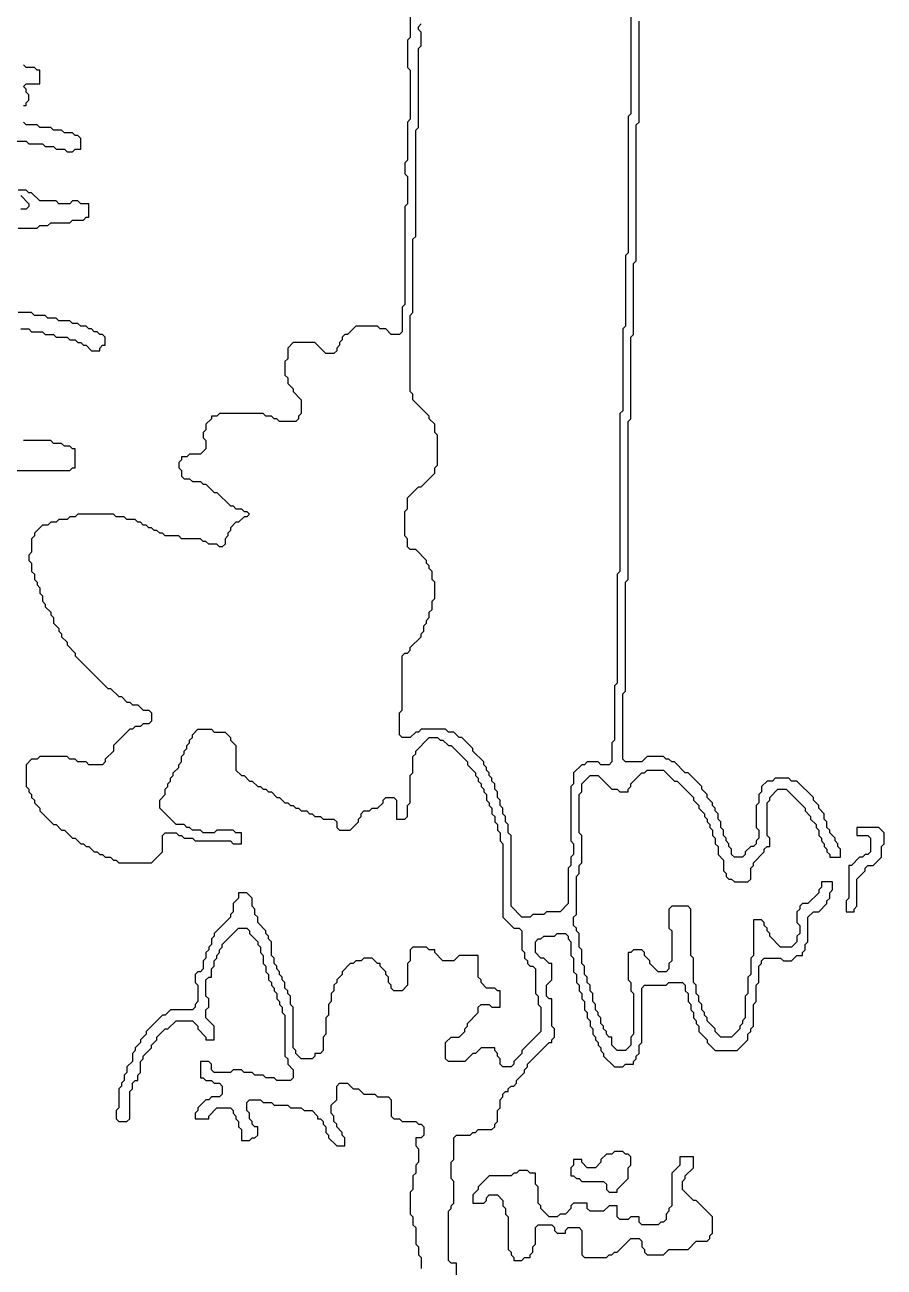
# Model space of a CAD drawing. Header units: metres. Extents: x 0 to 1000, y 0 to 1405.
# Drawn here: x 881.6 to 960.5, y 223.4 to 337.4 of the extents above; entities that cross this region are included whole.
import ezdxf

# ---------------------------------------------------------------- set-up
doc = ezdxf.new("R2010")
doc.units = ezdxf.units.M

msp = doc.modelspace()

# ---------------------------------------------------------------- linework, layer by layer
for points in [[(917, 343), (917, 336.25), (916.75, 336), (916.75, 333.5), (917, 333.25), (917, 328.75), (916.75, 328.5), (916.75, 325), (916.5, 324.75), (916.5, 323.75), (916.75, 323.5), (916.75, 321), (916.5, 320.75), (916.5, 311.75), (916.25, 311.5), (916.25, 309.25), (916, 309), (915.25, 309), (914.75, 309.5), (914.25, 309.5), (914, 309.75), (912, 309.75), (911.25, 309), (911, 309), (910.75, 308.75), (910.75, 308.5), (910.5, 308.25), (910.5, 308), (910.25, 307.75), (910.25, 307.5), (910, 307.25), (909.25, 307.25), (908.25, 308.25), (906.25, 308.25), (905.75, 307.75), (905.75, 306.75), (905.5, 306.5), (905.5, 305.25), (905.75, 305), (905.75, 304.5), (906.25, 304), (906.25, 303.75), (907, 303), (907, 301.75), (906.75, 301.5), (906.75, 301.25), (906.5, 301), (905, 301), (904.75, 301.25), (904.5, 301.25), (904.25, 301.5), (903.75, 301.5), (903.5, 301.75), (899.5, 301.75), (899.25, 301.5), (898.75, 301.5), (898.75, 301.25), (898.25, 300.75), (898.25, 300.25), (898, 300), (898, 299.5), (898.25, 299.25), (898.25, 298.5), (897.75, 298), (896.75, 298), (896.5, 297.75), (896, 297.75), (896, 297.5), (895.75, 297.25), (895.75, 296.75), (896, 296.5), (896, 296), (896.25, 295.75), (896.75, 295.75), (897, 295.5), (897.75, 295.5), (898, 295.25), (898.25, 295.25), (899, 294.5), (899.25, 294.5), (900.5, 293.25), (900.75, 293.25), (901, 293), (901.5, 293), (901.75, 292.75), (902, 292.75), (902.25, 292.5), (902, 292.25), (901.75, 292.25), (901.25, 291.75), (901, 291.75), (900.5, 291.25), (900.5, 291), (900.25, 290.75), (900.25, 290.5), (900, 290.25), (900, 289.75), (899.75, 289.5), (899.5, 289.5), (899.25, 289.75), (898.5, 289.75), (898.25, 290), (898, 290), (897.75, 290.25), (896, 290.25), (895.75, 290.5), (894.5, 290.5), (894.25, 290.75), (894, 290.75), (893.75, 291), (893.5, 291), (893.25, 291.25), (893, 291.25), (892.75, 291.5), (892.5, 291.5), (892.25, 291.75), (892, 291.75), (891.75, 292), (891, 292), (890.75, 292.25), (890, 292.25), (889.75, 292.5), (886.5, 292.5), (886.25, 292.25), (885.75, 292.25), (885.5, 292), (884.75, 292), (884.5, 291.75), (884, 291.75), (883.75, 291.5), (883.25, 291.5), (882.5, 290.75), (882.5, 290.5), (882.25, 290.25), (882.25, 289), (882, 288.75), (882, 288.25), (882.25, 288), (882.25, 287.25), (882.5, 287), (882.5, 286.5), (882.75, 286.25), (882.75, 286), (883, 285.75), (883, 285.25), (883.25, 285), (883.25, 284.5), (883.5, 284.25), (883.5, 284), (884, 283.5), (884, 283.25), (884.25, 283), (884.25, 282.5), (884.75, 282), (884.75, 281.75), (885, 281.5), (885, 281.25), (885.5, 280.75), (885.5, 280.5), (886.25, 279.75), (886.25, 279.5), (889.25, 276.5), (889.5, 276.5), (890.25, 275.75), (890.5, 275.75), (891, 275.25), (891.25, 275.25), (891.5, 275), (892, 275), (892.5, 274.5), (893, 274.5), (893.25, 274.25), (893.25, 273.5), (893, 273.25), (892.5, 273.25), (892.25, 273), (891.75, 273), (891.5, 272.75), (891.25, 272.75), (889.75, 271.25), (889.75, 270.75), (889, 270), (889, 269.75), (888.75, 269.5), (887.5, 269.5), (887.25, 269.75), (886.5, 269.75), (886.25, 270), (885.75, 270), (885.5, 270.25), (883, 270.25), (882.75, 270), (882.25, 270), (881.75, 269.5), (881.75, 267.5), (882, 267.25), (882, 267), (882.25, 266.75), (882.25, 266.5), (882.5, 266.25), (882.5, 266), (883, 265.5), (883, 265.25), (884.25, 264), (884.5, 264), (885, 263.5), (885.25, 263.5), (886, 262.75), (886.25, 262.75), (886.75, 262.25), (887, 262.25), (887.25, 262), (887.5, 262), (888, 261.5), (888.25, 261.5), (888.5, 261.25), (888.75, 261.25), (889, 261), (889.5, 261), (889.75, 260.75), (890, 260.75), (890.25, 260.5), (893.25, 260.5), (894.25, 261.5), (894.25, 263), (894.5, 263.25), (895.5, 263.25), (895.75, 263), (896, 263), (896.25, 262.75), (897, 262.75), (897.25, 262.5), (900.5, 262.5), (900.75, 262.25), (901.5, 262.25), (901.5, 263.25), (901, 263.25), (900.75, 263.5), (899.25, 263.5), (899, 263.25), (898, 263.25), (897.75, 263.5), (897, 263.5), (896.75, 263.75), (896.5, 263.75), (896.25, 264), (895.5, 264), (894, 265.5), (894, 266.25), (894.5, 266.75), (894.5, 267.25), (894.75, 267.5), (894.75, 267.75), (895, 268), (895, 268.25), (895.25, 268.5), (895.25, 268.75), (895.75, 269.25), (895.75, 269.5), (896, 269.75), (896, 270.25), (896.25, 270.5), (896.25, 270.75), (896.5, 271), (896.5, 271.25), (896.75, 271.5), (896.75, 271.75), (897, 272), (897, 272.25), (897.5, 272.75), (898.75, 272.75), (899, 272.5), (900, 272.5), (900.5, 272), (900.5, 271.75), (901, 271.25), (901, 269), (901.5, 268.5), (901.75, 268.5), (902.25, 268), (902.5, 268), (903, 267.5), (903.25, 267.5), (903.5, 267.25), (903.75, 267.25), (904, 267), (904.25, 267), (904.75, 266.5), (905, 266.5), (905.5, 266), (905.75, 266), (906, 265.75), (906.25, 265.75), (906.5, 265.5), (906.75, 265.5), (907, 265.25), (907.5, 265.25), (907.75, 265), (908, 265), (908.25, 264.75), (908.75, 264.75), (909, 264.5), (910, 264.5), (910.25, 264.25), (910.25, 263.75), (910.5, 263.5), (911.5, 263.5), (912.25, 264.25), (912.25, 264.5), (912.5, 264.75), (912.5, 265), (912.75, 265.25), (913.25, 265.25), (913.5, 265.5), (914, 265.5), (914.5, 266), (914.5, 266.25), (914.75, 266.5), (915.5, 266.5), (915.75, 266.25), (915.75, 264.5), (916.5, 264.5), (916.75, 264.75), (916.75, 265.75), (917, 266), (917, 268.5), (917.25, 268.75), (917.25, 270.25), (917.5, 270.5), (917.5, 270.75), (918.75, 272), (919.5, 272), (919.75, 271.75), (920, 271.75), (920.5, 271.25), (920.75, 271.25), (922.25, 269.75), (922.25, 269.5), (923, 268.75), (923, 268.5), (923.25, 268.25), (923.25, 268), (923.5, 267.75), (923.5, 267.5), (923.75, 267.25), (923.75, 267), (924, 266.75), (924, 266.25), (924.25, 266), (924.25, 265.75), (924.5, 265.5), (924.5, 265), (924.75, 264.75), (924.75, 264.25), (925, 264), (925, 263.5), (925.25, 263.25), (925.25, 262.5), (925.5, 262.25), (925.5, 255.5), (926.5, 254.5), (927, 254.5), (927.25, 254.25), (927.25, 252.5), (927.5, 252.25), (927.5, 251.75), (927.75, 251.5), (927.75, 251.25), (928, 251), (928.25, 251), (928.5, 250.75), (928.5, 248.5), (928.75, 248.25), (928.75, 247.5), (929, 247.25), (929, 245), (927.25, 243.25), (927.25, 243), (926.5, 242.25), (926.5, 242), (926.25, 241.75), (925.5, 241.75), (925.25, 242), (925.25, 242.5), (925, 242.75), (925, 243), (924.75, 243.25), (924.75, 243.5), (923.5, 243.5), (923, 243), (922.75, 243), (922, 242.25), (920.5, 242.25), (920.25, 242.5), (920.25, 244), (920.75, 244.5), (921.5, 244.5), (922, 245), (922, 245.25), (922.25, 245.5), (922.25, 245.75), (923.25, 246.75), (923.25, 247.25), (923.5, 247.5), (924.25, 247.5), (924.5, 247.25), (925.25, 247.25), (925.25, 248.75), (925, 248.75), (924.75, 249), (924, 249), (923.5, 249.5), (923.5, 249.75), (923.25, 250), (923.25, 252), (921.5, 252), (921, 251.5), (920, 251.5), (919.25, 252.25), (919.25, 252.5), (918.75, 252.5), (918.5, 252.75), (917.25, 252.75), (917, 252.5), (917, 251.5), (916.75, 251.25), (916.75, 249.25), (916.25, 248.75), (915.5, 248.75), (915.25, 249), (915.25, 249.25), (915, 249.5), (915, 250), (914.75, 250.25), (914.75, 250.5), (914.25, 251), (914.25, 251.25), (914, 251.25), (913.5, 251.75), (912.75, 251.75), (912.5, 251.5), (912, 251.5), (911.75, 251.25), (911.5, 251.25), (910.75, 250.5), (910.75, 250.25), (910.25, 249.75), (910.25, 249.5), (910, 249.25), (910, 248.75), (909.75, 248.5), (909.75, 247.75), (909.5, 247.5), (909.5, 246.5), (909.25, 246.25), (909.25, 244.75), (909, 244.5), (909, 243.25), (908.75, 243), (908.25, 243), (908.25, 242.75), (908, 242.5), (907, 242.5), (906.5, 243), (906.5, 243.25), (906.25, 243.5), (906.25, 247.25), (906, 247.5), (906, 248.25), (905.75, 248.5), (905.75, 248.75), (905.5, 249), (905.5, 249.5), (905.25, 249.75), (905.25, 250), (905, 250.25), (905, 250.5), (904.75, 250.75), (904.75, 251), (904.5, 251.25), (904.5, 251.75), (904.25, 252), (904.25, 253.25), (904, 253.5), (904, 253.75), (903.75, 254), (903.75, 254.25), (903, 255), (903, 255.5), (902.75, 255.75), (902.75, 256.25), (902.5, 256.5), (902.5, 257.25), (902, 257.75), (901.25, 257.75), (901.25, 257.25), (900.75, 256.75), (900.75, 256), (900.5, 255.75), (900.5, 255.5), (899, 254), (899, 253.75), (898.75, 253.5), (898.75, 253), (898.5, 252.75), (898.5, 252.5), (898.25, 252.25), (898.25, 251.75), (898, 251.5), (898, 250.75), (897.75, 250.5), (897.5, 250.5), (897.25, 250.25), (897.25, 249.5), (897.5, 249.25), (897.5, 247.75), (897.25, 247.5), (897.25, 247.25), (897, 247), (895, 247), (894.5, 246.5), (894.25, 246.5), (892.75, 245), (892.75, 244.75), (892.25, 244.25), (892.25, 244), (891.75, 243.5), (891.75, 243.25), (891.5, 243), (891.5, 242.25), (891, 241.75), (891, 241.25), (890.75, 241), (890.75, 240.5), (890.5, 240.25), (890.5, 240), (890.25, 239.75), (890.25, 238), (890, 237.75), (890, 237), (890.25, 236.75), (891, 236.75), (891.25, 237), (891.25, 239.5), (891.5, 239.75), (891.5, 240.25), (891.75, 240.5), (892, 240.5), (892, 241), (892.25, 241.25), (892.25, 242.25), (892.5, 242.5), (892.5, 242.75), (893.25, 243.5), (893.25, 243.75), (893.75, 244.25), (893.75, 244.5), (894.5, 245.25), (894.75, 245.25), (895.5, 246), (897, 246), (897.5, 245.5), (897.5, 245.25), (898.25, 244.5), (898.25, 244.25), (899, 244.25), (899, 245.5), (898.25, 246.25), (898.25, 247), (898.5, 247.25), (898.5, 248), (898.25, 248.25), (898.25, 249.75), (898.5, 250), (898.75, 250), (898.75, 250.75), (899, 251), (899, 251.5), (899.25, 251.75), (899.25, 252), (899.5, 252.25), (899.5, 252.5), (899.75, 252.75), (899.75, 253), (901.25, 254.5), (902, 254.5), (902.25, 254.25), (902.25, 254), (903, 253.25), (903, 253), (903.25, 252.75), (903.25, 252.25), (903.5, 252), (903.5, 251.25), (903.75, 251), (903.75, 250.5), (904, 250.25), (904, 249.75), (904.25, 249.5), (904.25, 249.25), (904.5, 249), (904.5, 248.75), (904.75, 248.5), (904.75, 248), (905, 247.75), (905, 247.5), (905.25, 247.25), (905.25, 246.75), (905.5, 246.5), (905.5, 242.75), (905.75, 242.5), (905.75, 242), (906.25, 241.5), (906.25, 240.75), (906, 240.5), (904.75, 240.5), (904.5, 240.75), (903.75, 240.75), (903.5, 241), (902.75, 241), (902.5, 241.25), (901.75, 241.25), (901.5, 241.5), (900.75, 241.5), (900.5, 241.25), (899, 241.25), (898.75, 241.5), (898.75, 242), (898.5, 242.25), (897.75, 242.25), (897.75, 240.75), (898, 240.75), (898.25, 240.5), (898.75, 240.5), (899, 240.25), (899.5, 240.25), (899.75, 240), (899.75, 239.25), (899.5, 239), (898.75, 239), (898.5, 238.75), (898.25, 238.75), (897.5, 238), (897.5, 237.75), (897.25, 237.5), (897.25, 237), (898.5, 237), (898.5, 237.25), (899.25, 238), (900.5, 238), (900.75, 237.75), (900.75, 237.5), (901, 237.25), (901, 237), (901.25, 236.75), (901.25, 236.25), (901.5, 236), (901.5, 235), (902.25, 235), (902.5, 235.25), (902.75, 235.25), (903, 235.5), (903, 236.25), (902.75, 236.25), (902.5, 236.5), (902.5, 236.75), (902.25, 237), (902.25, 237.5), (902, 237.75), (902, 238.5), (902.25, 238.75), (903.25, 238.75), (903.5, 238.5), (904.25, 238.5), (904.5, 238.25), (905.75, 238.25), (906, 238), (907, 238), (907.25, 237.75), (908, 237.75), (908.5, 237.25), (908.5, 237), (908.75, 237), (909, 236.75), (909, 236.5), (909.25, 236.25), (909.25, 235.75), (909.5, 235.5), (909.5, 235.25), (910.25, 234.5), (911, 234.5), (911, 235.25), (910.75, 235.5), (910.75, 235.75), (910.25, 236.25), (910.25, 236.5), (910, 236.75), (910, 237.25), (909.75, 237.5), (909.75, 238.25), (910.25, 238.75), (910.25, 240), (910.5, 240.25), (911.25, 240.25), (911.75, 239.75), (912.25, 239.75), (912.75, 239.25), (913.75, 239.25), (914, 239), (915, 239), (915.25, 238.75), (915.25, 237.25), (915.5, 237), (916, 237), (916.25, 236.75), (917.5, 236.75), (917.75, 236.5), (918, 236.5), (918.25, 236.25), (918.25, 235.5), (918, 235.25), (917.5, 235.25), (917.5, 234.5), (917.75, 234.25), (917.75, 233), (917.5, 232.75), (917.5, 232), (917.25, 231.75), (917.25, 230.5), (917, 230.25), (917, 228.25), (917.25, 228), (917.25, 227.25), (917.5, 227), (917.5, 225.5), (917.75, 225.25), (917.75, 224.5), (918, 224.25), (918, 223.25)], [(937.25, 338.5), (937.25, 329.25), (937, 329), (937, 316.5), (936.75, 316.25), (936.75, 309.75), (936.5, 309.5), (936.5, 302), (936.25, 301.75), (936.25, 287.25), (936, 287), (936, 277), (935.75, 276.75), (935.75, 271.75), (935.5, 271.5), (935.5, 269.75), (935.25, 269.5), (934.5, 269.5), (934.25, 269.75), (933.25, 269.75), (933, 269.5), (932.75, 269.5), (932, 268.75), (932, 267.75), (931.75, 267.5), (931.75, 262.5), (932, 262.25), (932, 261.25), (931.75, 261), (931.75, 260.25), (931.5, 260), (931.5, 256.75), (930.75, 256), (929.5, 256), (929.25, 255.75), (928.25, 255.75), (928, 255.5), (927.25, 255.5), (926.25, 256.5), (926.25, 263), (926, 263.25), (926, 264), (925.75, 264.25), (925.75, 264.75), (925.5, 265), (925.5, 265.5), (925.25, 265.75), (925.25, 266.25), (925, 266.5), (925, 267), (924.75, 267.25), (924.75, 267.75), (924.5, 268), (924.5, 268.25), (924.25, 268.5), (924.25, 268.75), (924, 269), (924, 269.25), (923.75, 269.5), (923.75, 269.75), (922.75, 270.75), (922.75, 271), (921.75, 272), (921.5, 272), (921, 272.5), (920.5, 272.5), (920.25, 272.75), (918, 272.75), (917.75, 272.5), (917.5, 272.5), (917, 272), (916.25, 272), (916, 272.25), (916, 274.25), (916.25, 274.5), (916.25, 279.5), (916.5, 279.75), (916.75, 279.75), (917, 280), (917, 280.25), (918, 281.25), (918, 281.5), (918.25, 281.75), (918.25, 282.25), (918.5, 282.5), (918.5, 282.75), (918.75, 283), (918.75, 283.5), (919, 283.75), (919, 284.5), (919.25, 284.75), (919.25, 286.25), (919, 286.5), (919, 287.25), (918.75, 287.5), (918.75, 287.75), (918.5, 288), (918.5, 288.25), (917.5, 289.25), (917, 289.25), (916.75, 289.5), (916.75, 290.25), (916.5, 290.5), (916.5, 292.75), (916.75, 293), (916.75, 294), (917.75, 295), (918, 295), (919.25, 296.25), (919.25, 296.75), (919.5, 297), (919.5, 299.75), (919.25, 300), (919.25, 300.75), (918.75, 301.25), (918.75, 301.5), (917.25, 303), (917.25, 303.5), (917, 303.75), (917, 310.75), (917.25, 311), (917.25, 317.75), (917.5, 318), (917.5, 327.75), (917.75, 328), (917.75, 335.25), (918, 335.5), (918, 336.75), (917.75, 337), (917.75, 337.25), (918, 337.5)], [(921.25, 222.5), (921.25, 223.75), (920.75, 223.75), (920.5, 224), (920.5, 228.5), (920.75, 228.75), (920.75, 229), (921, 229.25), (921, 231.25), (920.75, 231.5), (920.75, 233), (921, 233.25), (921, 235.25), (921.25, 235.5), (922.5, 235.5), (922.75, 235.75), (923, 235.75), (923.25, 236), (924.5, 236), (924.75, 236.25), (924.75, 236.5), (925, 236.75), (925, 237.75), (925.25, 238), (925.25, 238.75), (925.5, 239), (925.5, 239.25), (925.75, 239.5), (926, 239.5), (926, 239.75), (926.25, 240), (926.5, 240), (926.75, 240.25), (926.75, 240.5), (927.5, 241.25), (927.5, 241.5), (927.75, 241.75), (927.75, 242), (929.75, 244), (930, 244), (930, 244.25), (930.25, 244.5), (930.25, 245.25), (930, 245.5), (930, 248), (929.75, 248), (929.5, 248.25), (929.5, 249.25), (930, 249.75), (930, 251.25), (929.75, 251.25), (929.25, 251.75), (929, 251.75), (928.5, 252.25), (928.5, 253.25), (928.75, 253.5), (929, 253.5), (929.25, 253.75), (930.25, 253.75), (930.5, 254), (931.25, 254), (931.5, 253.75), (931.5, 253.5), (931.75, 253.25), (931.75, 252), (932, 251.75), (932, 250.5), (932.25, 250.25), (932.25, 249.5), (932.5, 249.25), (932.5, 248.75), (932.75, 248.5), (932.75, 248), (933, 247.75), (933, 247), (933.25, 246.75), (933.25, 246.25), (933.5, 246), (933.5, 245.5), (933.75, 245.25), (933.75, 244.75), (934, 244.5), (934, 244.25), (934.25, 244), (934.25, 243.75), (934.5, 243.5), (934.5, 243.25), (934.75, 243), (934.75, 242.75), (935.75, 241.75), (936.5, 241.75), (936.75, 242), (937.5, 242), (937.5, 242.25), (937.75, 242.5), (937.75, 242.75), (938, 243), (938, 243.75), (938.25, 244), (938.25, 249), (938.5, 249.25), (940.5, 249.25), (940.75, 249.5), (942, 249.5), (942.25, 249.25), (942.25, 248.75), (942.5, 248.5), (942.5, 247.75), (942.75, 247.5), (942.75, 247), (943, 246.75), (943, 246.25), (943.25, 246), (943.25, 245.75), (943.5, 245.5), (943.5, 245), (944.25, 244.25), (944.25, 244), (945, 243.25), (947, 243.25), (948, 244.25), (948, 244.75), (948.25, 245), (948.25, 245.25), (948.5, 245.5), (948.5, 247.5), (948.75, 247.75), (948.75, 249.25), (949, 249.5), (949, 251), (949.25, 251.25), (949.25, 251.5), (949.5, 251.75), (951, 251.75), (951.25, 251.5), (952, 251.5), (952.5, 252), (953, 252), (953, 252.25), (953.25, 252.5), (953.25, 253), (953.5, 253.25), (953.5, 255.5), (954, 256), (954.5, 256), (955.25, 256.75), (955.25, 257), (955.5, 257.25), (955.5, 257.75), (955.75, 258), (955.75, 258.75), (954.75, 258.75), (954.75, 258.25), (954.5, 258), (954.5, 257.75), (953.5, 256.75), (953, 256.75), (952.75, 256.5), (952.75, 256.25), (952.5, 256), (952.5, 255), (952.75, 254.75), (952.75, 254), (952.5, 253.75), (952.5, 253.25), (952, 252.75), (951, 252.75), (950, 253.75), (950, 254), (949.75, 254.25), (949.75, 254.5), (949.5, 254.75), (949.5, 255), (949.25, 255.25), (948.5, 255.25), (948.5, 252), (948.25, 251.75), (948.25, 250.25), (948, 250), (948, 248.5), (947.75, 248.25), (947.75, 246.25), (947.5, 246), (947.5, 245.75), (947.25, 245.5), (947.25, 245.25), (946.5, 244.5), (945.5, 244.5), (945, 245), (945, 245.25), (944.25, 246), (944.25, 246.25), (944, 246.5), (944, 246.75), (943.75, 247), (943.75, 247.5), (943.5, 247.75), (943.5, 248.25), (943.25, 248.5), (943.25, 249.25), (943, 249.5), (943, 251.75), (942.75, 252), (942.75, 256.25), (942.5, 256.5), (941, 256.5), (940.75, 256.25), (940.75, 254.5), (941, 254.25), (941, 251.5), (940.75, 251.25), (940.75, 250.75), (940.5, 250.5), (939.75, 250.5), (939, 251.25), (939, 251.5), (938.5, 252), (938.5, 252.25), (938.25, 252.5), (937.5, 252.5), (937.25, 252.25), (937, 252.25), (937, 249.75), (937.25, 249.5), (937.25, 248.75), (937.5, 248.5), (937.5, 244.75), (937.25, 244.5), (937.25, 243.75), (936.75, 243.25), (936, 243.25), (935.5, 243.75), (935.5, 244.5), (935.25, 244.5), (935, 244.75), (935, 245), (934.75, 245.25), (934.75, 245.5), (934.5, 245.75), (934.5, 246.25), (934.25, 246.5), (934.25, 246.75), (934, 247), (934, 247.5), (933.75, 247.75), (933.75, 248.5), (933.5, 248.75), (933.5, 249.25), (933.25, 249.5), (933.25, 250), (933, 250.25), (933, 251), (932.75, 251.25), (932.75, 252.5), (932.5, 252.75), (932.5, 254), (932.25, 254.25), (932.25, 254.5), (932, 254.75), (932, 255.5), (932.25, 255.75), (932.25, 259.25), (932.5, 259.5), (932.5, 260.25), (932.75, 260.5), (932.75, 263), (932.5, 263.25), (932.5, 266.75), (932.75, 267), (932.75, 267.75), (933.5, 268.5), (934.25, 268.5), (935.5, 267.25), (936, 267.25), (936.25, 267), (937, 267), (937, 267.25), (937.25, 267.5), (937.25, 267.75), (938.25, 268.75), (938.5, 268.75), (938.75, 269), (940.25, 269), (941.25, 268), (941.5, 268), (943, 266.5), (943, 266.25), (943.5, 265.75), (943.5, 265.5), (944, 265), (944, 264.75), (944.25, 264.5), (944.25, 264.25), (944.5, 264), (944.5, 263.75), (944.75, 263.5), (944.75, 263), (945, 262.75), (945, 262.25), (945.25, 262), (945.25, 261.25), (945.75, 260.75), (945.75, 259.75), (946, 259.5), (946, 259.25), (946.25, 259), (946.5, 259), (946.75, 258.75), (948, 258.75), (948.25, 259), (948.25, 260), (948.5, 260.25), (948.5, 260.5), (949.5, 261.5), (949.5, 261.75), (949.75, 262), (950, 262), (950, 262.75), (949.75, 263), (949.75, 266), (950, 266.25), (950, 266.5), (950.75, 267.25), (951.5, 267.25), (953.25, 265.5), (953.25, 265.25), (953.75, 264.75), (953.75, 264.5), (954.25, 264), (954.25, 263.75), (954.5, 263.5), (954.5, 263), (954.75, 262.75), (954.75, 262.5), (955, 262.25), (955, 262), (955.25, 261.75), (955.25, 261.5), (955.5, 261.25), (955.5, 261), (956.5, 261), (956.5, 261.75), (956.25, 262), (956.25, 262.25), (956, 262.5), (956, 262.75), (955.5, 263.25), (955.5, 263.5), (955.25, 263.75), (955.25, 264.25), (955, 264.5), (955, 265), (954.5, 265.5), (954.5, 265.75), (954, 266.25), (954, 266.5), (952.5, 268), (952, 268), (951.75, 268.25), (950.5, 268.25), (950.25, 268), (949.75, 268), (949.25, 267.5), (949.25, 267), (949, 266.75), (949, 266), (948.75, 265.75), (948.75, 263.75), (949, 263.5), (949, 262.75), (948.75, 262.5), (948.75, 262.25), (948.5, 262), (948.25, 262), (947.75, 261.5), (947.75, 261.25), (947.5, 261), (946.75, 261), (946.5, 261.25), (946.5, 261.75), (946.25, 262), (946.25, 262.25), (946, 262.5), (946, 262.75), (945.75, 263), (945.75, 263.5), (945.5, 263.75), (945.5, 264.25), (945.25, 264.5), (945.25, 265), (945, 265.25), (945, 265.5), (944.75, 265.75), (944.75, 266), (944.25, 266.5), (944.25, 266.75), (943.75, 267.25), (943.75, 267.5), (942.5, 268.75), (942.25, 268.75), (941.25, 269.75), (941, 269.75), (940.75, 270), (940.5, 270), (940.25, 270.25), (938.75, 270.25), (938.25, 269.75), (936.75, 269.75), (936.5, 270), (936.5, 276), (936.75, 276.25), (936.75, 286.25), (937, 286.5), (937, 301), (937.25, 301.25), (937.25, 308.75), (937.5, 309), (937.5, 315.5), (937.75, 315.75), (937.75, 328.25), (938, 328.5), (938, 337.75)], [(881.5, 330), (881.75, 330), (881.75, 330.25), (882, 330.5), (882, 331), (881.75, 331.25), (881.75, 331.5), (881.5, 331.75), (881.75, 332), (883, 332), (883, 333.25), (882.75, 333.25), (882.5, 333.5), (881.75, 333.5), (881.5, 333.75)], [(880.75, 326.75), (881.75, 326.75), (882, 326.5), (883.25, 326.5), (883.5, 326.25), (884.25, 326.25), (884.5, 326), (885.25, 326), (885.5, 325.75), (886, 325.75), (886.25, 326), (886.75, 326), (886.75, 327), (886.5, 327.25), (886.25, 327.25), (886, 327.5), (885.25, 327.5), (885, 327.75), (884.25, 327.75), (884, 328), (883, 328), (882.75, 328.25), (881.75, 328.25), (881.5, 328.5)], [(881, 318.75), (882.75, 318.75), (883, 319), (883.75, 319), (884, 319.25), (885.75, 319.25), (886, 319.5), (887, 319.5), (887.25, 319.75), (887.5, 319.75), (887.5, 321), (886.75, 321), (886.5, 321.25), (886, 321.25), (885.75, 321), (884.75, 321), (884.5, 321.25), (883, 321.25), (882.25, 322), (882, 322), (881.75, 322.25), (881, 322.25)], [(881.25, 321.75), (882, 321), (882, 320.75), (881.75, 320.5), (881.25, 320.5)], [(881.25, 309.5), (882, 309.5), (882.25, 309.25), (883.25, 309.25), (883.5, 309), (884.25, 309), (884.5, 308.75), (885.5, 308.75), (885.75, 308.5), (886.25, 308.5), (886.5, 308.25), (886.75, 308.25), (887, 308), (887.25, 308), (887.75, 307.5), (888.5, 307.5), (888.5, 307.75), (888.75, 308), (889, 308), (889, 308.75), (888.75, 309), (888.5, 309), (888.25, 309.25), (888, 309.25), (887.75, 309.5), (887.5, 309.5), (887.25, 309.75), (886.75, 309.75), (886.5, 310), (886, 310), (885.75, 310.25), (884.75, 310.25), (884.5, 310.5), (883.75, 310.5), (883.5, 310.75), (882.5, 310.75), (882.25, 311), (881, 311)], [(878, 296.5), (885.75, 296.5), (886, 296.75), (886.25, 296.75), (886.25, 298.5), (886, 298.5), (885.75, 298.75), (885.25, 298.75), (885, 299), (884.25, 299), (884, 299.25), (881.5, 299.25)]]:
    msp.add_lwpolyline(points)
for points in [[(958, 263.75), (958, 263), (959, 263), (959.25, 262.75), (959.25, 261.5), (959, 261.25), (958.75, 261.25), (958.5, 261), (958.25, 261), (957.5, 260.25), (957.25, 260.25), (957.25, 257.25), (957, 257), (957, 256), (957.75, 256), (957.75, 256.25), (958, 256.5), (958, 259), (958.75, 259.75), (958.75, 260), (959, 260.25), (959.5, 260.25), (960.25, 261), (960.25, 262), (960.5, 262.25), (960.5, 263.25), (960, 263.75)], [(935.75, 234), (935.5, 233.75), (935, 233.75), (934.5, 233.25), (934.5, 233), (934, 232.5), (933.25, 232.5), (932.75, 233), (932.75, 233.25), (932, 233.25), (932, 232.75), (931.75, 232.5), (931.75, 231.75), (932, 231.75), (932.25, 231.5), (932.5, 231.5), (932.75, 231.25), (934.75, 231.25), (935, 231), (935, 230.5), (935.25, 230.25), (936, 230.25), (936, 230.5), (937, 231.5), (937, 232.5), (937.25, 232.75), (937.25, 233.5), (937, 233.75), (936.75, 233.75), (936.5, 234)], [(941.75, 233.5), (941.75, 232.75), (941, 232), (941, 229), (940.75, 228.75), (940.75, 228.5), (940.5, 228.25), (940.5, 227.75), (940.25, 227.5), (940, 227.5), (939.75, 227.25), (938.25, 227.25), (938, 227.5), (938, 228), (937.25, 228), (937, 227.75), (936.25, 227.75), (936, 228), (936, 229), (935.25, 229), (934.75, 228.5), (933.5, 228.5), (933.25, 228.75), (933.25, 229.25), (932, 229.25), (931.75, 229), (931.75, 228.75), (931.25, 228.25), (930.75, 228.25), (930.5, 228), (929.75, 228), (929, 228.75), (929, 229), (928.75, 229.25), (928.75, 230.75), (928.5, 231), (928.5, 232), (928, 232), (927.75, 232.25), (927, 232.25), (926.75, 232), (926.5, 232), (926.25, 231.75), (924.25, 231.75), (923.25, 230.75), (923.25, 230.5), (922.75, 230), (922.75, 229.25), (923.75, 229.25), (924, 229.5), (924, 229.75), (924.25, 230), (925, 230), (925.5, 229.5), (925.5, 229), (925.75, 228.75), (925.75, 228.25), (926, 228), (926, 225), (926.25, 224.75), (926.25, 224.5), (926.5, 224.25), (926.5, 224), (927.25, 224), (927.5, 224.25), (928, 224.25), (928, 224.5), (928.25, 224.75), (928.25, 225.25), (928.5, 225.5), (928.5, 227), (928.75, 227.25), (930, 227.25), (930.25, 227), (930.25, 226.75), (930.5, 226.5), (931.25, 226.5), (931.25, 226.75), (931.5, 227), (932.5, 227), (932.75, 226.75), (932.75, 224.5), (933, 224.25), (935, 224.25), (935.25, 224.5), (935.5, 224.5), (935.75, 224.75), (936, 224.75), (937.25, 226), (938, 226), (938.25, 225.75), (938.25, 225.25), (938.5, 225), (938.5, 224.75), (938.75, 224.5), (940.25, 224.5), (940.75, 225), (942.5, 225), (943.25, 225.75), (944.25, 225.75), (944.5, 226), (944.5, 226.25), (944.75, 226.5), (944.75, 228), (943.25, 229.5), (943, 229.5), (942, 230.5), (942, 231.25), (942.25, 231.5), (942.25, 231.75), (943, 232.5), (943, 233.5)]]:
    msp.add_lwpolyline(points, close=True)

doc.saveas('drawing.dxf')
